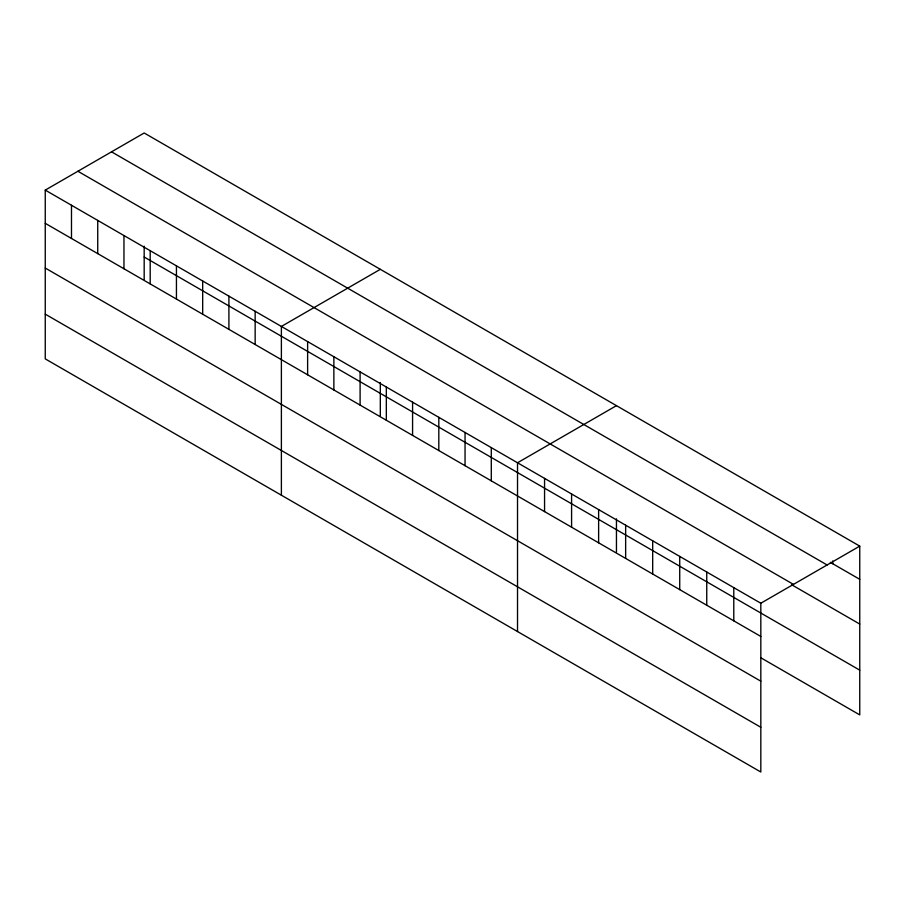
<?xml version="1.0" encoding="UTF-8"?>
<svg xmlns="http://www.w3.org/2000/svg" width="905" height="905" viewBox="0 0 905 905"><rect width="100%" height="100%" fill="white"/><g stroke="black" fill="none" stroke-linecap="round" stroke-linejoin="round"><path stroke-width="1.36" d="M45.25 190.107L760.822 603.239L760.822 772.01L45.25 358.878L45.25 190.107L144.178 132.99L859.75 546.122L859.75 714.893L761.026 657.89M380.315 269.328L281.387 326.445L281.387 495.216M616.452 405.655L517.524 462.772L517.524 631.543M760.822 603.239L859.75 546.122M830.371 562.367L859.75 579.324M111.53 151.836L827.102 564.969M77.898 171.26L793.47 584.392M791.581 584.709L859.75 624.065M144.178 257.031L859.75 670.153M45.25 223.32L760.822 636.453M45.25 268.05L760.822 681.182M45.25 314.148L760.822 727.269M832.713 560.953L832.713 563.725M733.785 587.628L733.785 620.841M706.748 572.028L706.748 605.23M679.723 556.417L679.723 589.63M652.686 540.805L652.686 574.019M625.649 525.205L625.649 558.408M616.452 518.848L616.452 552.061M598.624 509.594L598.624 542.808M571.587 493.994L571.587 527.196M544.561 478.383L544.561 511.597M491.291 447.624L491.291 480.838M465.046 432.477L465.046 465.69M438.812 417.329L438.812 450.543M412.578 402.182L412.578 435.396M386.333 387.035L386.333 420.248M380.315 382.51L380.315 415.723M360.1 371.887L360.1 405.101M333.866 356.74L333.866 389.953M307.621 341.592L307.621 374.794M255.153 311.297L255.153 344.5M228.908 296.15L228.908 329.352M202.675 281.003L202.675 314.205M176.441 265.855L176.441 299.057M150.196 250.696L150.196 283.91M144.178 246.183L144.178 279.396M123.962 235.549L123.962 268.762M97.729 220.401L97.729 253.615M71.484 205.254L71.484 238.468"/></g></svg>
